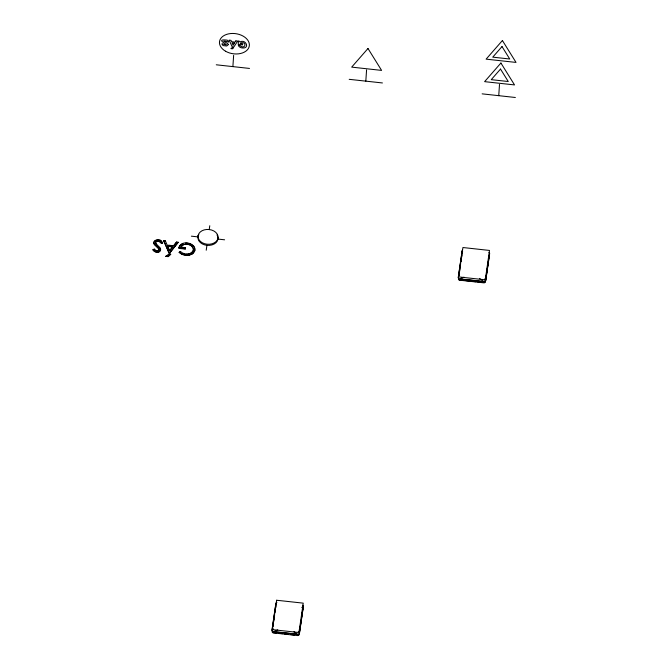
<?xml version="1.0" encoding="UTF-8"?>
<svg xmlns="http://www.w3.org/2000/svg" width="669" height="669" viewBox="0 0 669 669"><rect width="100%" height="100%" fill="white"/><g stroke="black" fill="none" stroke-linecap="round" stroke-linejoin="round"><path stroke-width="1" d="M194.871 250.239C195.557 245.322 189.871 242.613 185.681 242.889C183.457 242.931 181.115 243.759 179.81 245.648C176.532 249.746 183.13 248.299 185.38 248.952L185.564 247.597L180.764 247.304M160.694 249.713L159.364 251.77A3.68 2.718 3.8 0 1 156.638 252.272C155.208 252.347 151.11 249.654 154.322 249.119C155.183 250.666 157.55 251.569 158.904 250.147L159.138 249.587M154.322 249.119L152.975 249.93M153.77 242.713C153.979 240.514 156.563 239.561 158.494 239.811C161.706 238.967 163.813 245.615 160.727 242.303C152.281 237.905 156.019 246.276 160.61 248.985M163.738 240.907L165.377 240.865L167.166 245.18L173.639 245.657L176.541 242.086L178.213 242.27L169.416 253.367L163.738 240.907L165.377 240.865M165.895 256.394L169.274 254.061L170.679 254.212L168.086 256.637L165.895 256.394L169.257 254.287L170.67 254.437M167.651 246.376L172.794 246.71L169.592 250.875L167.651 246.376L172.778 246.936M168.086 256.637L170.679 254.212M169.048 253.325L163.754 240.689M169.416 253.367L178.213 242.27M169.592 250.875L167.66 246.15M169.006 245.381L173.639 245.657M173.631 245.883L176.541 242.086M194.704 250.816L192.672 253.81L188.014 255.491L182.244 254.521L179.208 252.447L180.505 251.494C183.699 254.78 190.28 255.282 192.915 251.092M180.505 251.494L179.208 252.447M185.38 248.952L178.932 248.015M185.564 247.597L181.717 247.405M198.116 235.772L198.041 236.901L191.376 236.174M218.019 237.955L217.943 239.076L224.608 239.803M232.887 66.607L233.64 55.351M365.818 81.141L366.57 69.885M498.748 95.667L499.5 84.419M206.219 250.231L206.93 245.331A10.035 7.409 3.8 0 0 217.877 239.535L218.01 238.616A10.035 7.409 3.8 0 0 217.81 236.759M209.205 229.668L209.773 225.746M276.907 602.435A1.673 1.238 3.8 0 0 275.921 603.405L272.007 630.332A1.673 1.238 3.8 0 0 273.496 631.737A223.638 150.55 8.3 0 1 297.588 634.371A1.673 1.238 3.8 0 0 299.428 633.326L303.341 606.398A1.673 1.238 3.8 0 0 302.664 605.244M272.659 628.634L272.208 631.728A1.422 1.045 3.8 0 0 273.47 632.924L297.488 635.55A1.422 1.045 3.8 0 0 299.051 634.664L301.15 620.196M272.96 626.56L273.261 624.495M273.713 621.392L274.014 619.327M274.315 617.261L274.616 615.196M275.068 612.093L275.36 610.028M275.661 607.954L275.963 605.888M299.319 630.474L299.62 628.408M301.451 618.131L302.957 607.787A1.422 1.045 3.8 0 0 302.84 607.251M488.939 252.539A1.673 1.238 3.8 0 1 489.616 253.685L485.702 280.62A1.673 1.238 3.8 0 1 483.863 281.657A223.638 150.55 8.3 0 0 459.77 279.023A1.673 1.238 3.8 0 1 458.282 277.618L462.195 250.691A1.673 1.238 3.8 0 1 462.505 250.106M458.934 275.921L459.235 273.855M459.536 271.781L459.988 268.687M460.289 266.613L460.59 264.548M461.041 261.445L461.334 259.38M461.635 257.314L461.936 255.249M488.479 260.249L485.326 281.95A1.422 1.045 3.8 0 1 483.762 282.836L459.745 280.211A1.422 1.045 3.8 0 1 458.482 279.023M488.78 258.184L489.223 255.081M194.687 251.042L194.888 250.014M178.916 248.241L179.794 245.874L182.813 243.608M160.451 250.649L160.159 247.839L155.451 243.232M155.392 242.864C156.278 240.154 160.535 240.982 161.288 243.449M193.316 249.863C192.839 253.3 188.901 254.613 185.873 254.287M180.781 247.078L183.055 244.653L187.119 244.068A6.958 5.135 3.8 0 1 191.844 246.092L193.257 248.784M153.937 242.103L155.325 240.639L157.616 240.004M194.386 251.577C191.259 256.787 183.147 256.118 179.217 252.221M181.107 246.56L183.95 244.528L187.103 244.294A6.958 5.135 3.8 0 1 191.827 246.317L192.756 247.488M169.608 250.649L172.794 246.71M273.546 628.969L272.007 630.332A400.129 15.529 -83.8 0 1 275.921 603.405M160.025 251.042L159.373 251.544A3.68 2.718 3.8 0 1 156.655 252.046L154.731 251.419L152.992 249.704M301.811 607.536L303.341 606.398A400.129 15.529 -83.8 0 0 299.428 633.326L298.307 631.67M464.027 277.175L459.77 279.023L483.863 281.657L479.497 278.404M277.752 629.889L273.496 631.737L297.588 634.371L293.95 631.653M161.304 243.223L162.667 242.772M185.664 243.115L187.312 243.19M216.271 64.793L249.504 68.43M349.201 79.327L382.434 82.956M482.132 93.852L515.364 97.49M176.524 242.312L178.197 242.487M485.242 279.818L458.65 276.907L462.923 247.53L489.507 250.44L484.992 281.883A1.121 0.828 3.8 0 1 484.782 282.293M459.82 279.977L463.809 280.411M465.808 280.629L469.797 281.064M471.787 281.281L475.776 281.716M477.775 281.933L482.759 282.477M165.912 256.168L168.103 256.411M276.54 633.008L273.546 632.682A1.121 0.828 3.8 0 1 272.985 632.506M278.538 633.234L282.527 633.668M284.517 633.886L288.506 634.321M290.497 634.538L294.485 634.973M158.478 240.037L160.878 240.873L162.651 242.998M189.26 243.541L193.575 246.108L194.913 249.144M183.03 253.476L184.452 254.011M154.991 250.147L157.683 251.051L158.896 250.373L159.038 248.826L153.837 243.382M159.021 249.052L154.238 244.536L153.786 242.487M484.582 278.956L485.702 280.62A400.129 15.529 -83.8 0 1 489.616 253.685M193.274 248.559L193.299 250.089M206.93 245.331A10.035 7.409 3.8 0 1 197.974 237.361L198.108 236.441A10.035 7.409 3.8 0 1 198.844 234.685M216.982 234.978A10.035 7.409 3.8 0 1 217.467 235.848M298.725 634.597A1.121 0.828 3.8 0 1 297.479 635.299M272.643 632.18A1.121 0.828 3.8 0 1 272.551 631.737M462.388 252.146A1.422 1.045 3.8 0 1 462.655 251.644M458.282 277.618A400.129 15.529 -83.8 0 1 462.195 250.691M459.26 279.801A1.121 0.828 3.8 0 1 458.917 279.466M485.042 281.214A1.121 0.828 3.8 0 1 484.824 281.616M238.44 41.16L238.223 44.455L242.571 44.923L242.638 43.878L240.213 43.61L240.731 43.084A2.283 1.539 8.3 0 1 242.002 42.707C246.644 42.088 245.364 48.695 241.283 46.529A2.291 1.539 8.3 0 1 240.305 45.751L238.315 45.266A4.474 3.011 8.3 0 0 239.644 46.989A4.148 2.793 8.3 0 0 242.295 47.959C250.231 48.904 245.832 38.727 240.02 41.938L239.694 41.294L238.44 41.16M198.183 235.312L198.049 236.241A10.035 7.409 3.8 0 0 207.005 244.21A10.035 7.409 3.8 0 0 217.952 238.415L218.086 237.487A10.035 7.409 3.8 0 0 209.138 229.517A10.035 7.409 3.8 0 0 198.183 235.312M276.648 600.244L272.375 629.621L298.968 632.531L303.233 603.145L276.648 600.244M228.338 44.614L226.716 46.002L223.362 45.626A2.785 1.873 8.3 0 1 222.075 44.288L222.008 43.728L223.772 44.305C233.289 46.914 212.265 38.426 227.159 40.14A2.76 1.856 8.3 0 1 228.514 41.511L228.581 42.088L226.724 41.503C219.307 40.173 227.853 42.49 228.338 44.614M235.856 40.876L235.112 42.097L231.574 41.712L230.989 40.341L229.149 40.14L232.193 46.805L233.816 46.989L237.704 41.077L235.856 40.876M234.443 43.134L233.113 45.3L232.084 42.875L234.443 43.134M367.983 48.503L351.685 67.126L381.598 70.396L367.983 48.503M502.411 40.525L486.112 59.148L516.025 62.418L502.411 40.525M502.009 46.562L492.744 57.149L509.745 59.006L502.009 46.562M500.914 63.028L484.615 81.651L514.528 84.921L500.914 63.028M500.512 69.074L491.247 79.661L508.256 81.518L500.512 69.074M233.548 47.658L232.511 48.804L230.889 48.628L232.302 47.524L233.548 47.658M225.57 51.237A15.053 10.135 8.3 0 0 249.294 45.977A15.053 10.135 8.3 0 0 228.363 33.91A15.053 10.135 8.3 0 0 225.57 51.237"/></g></svg>
